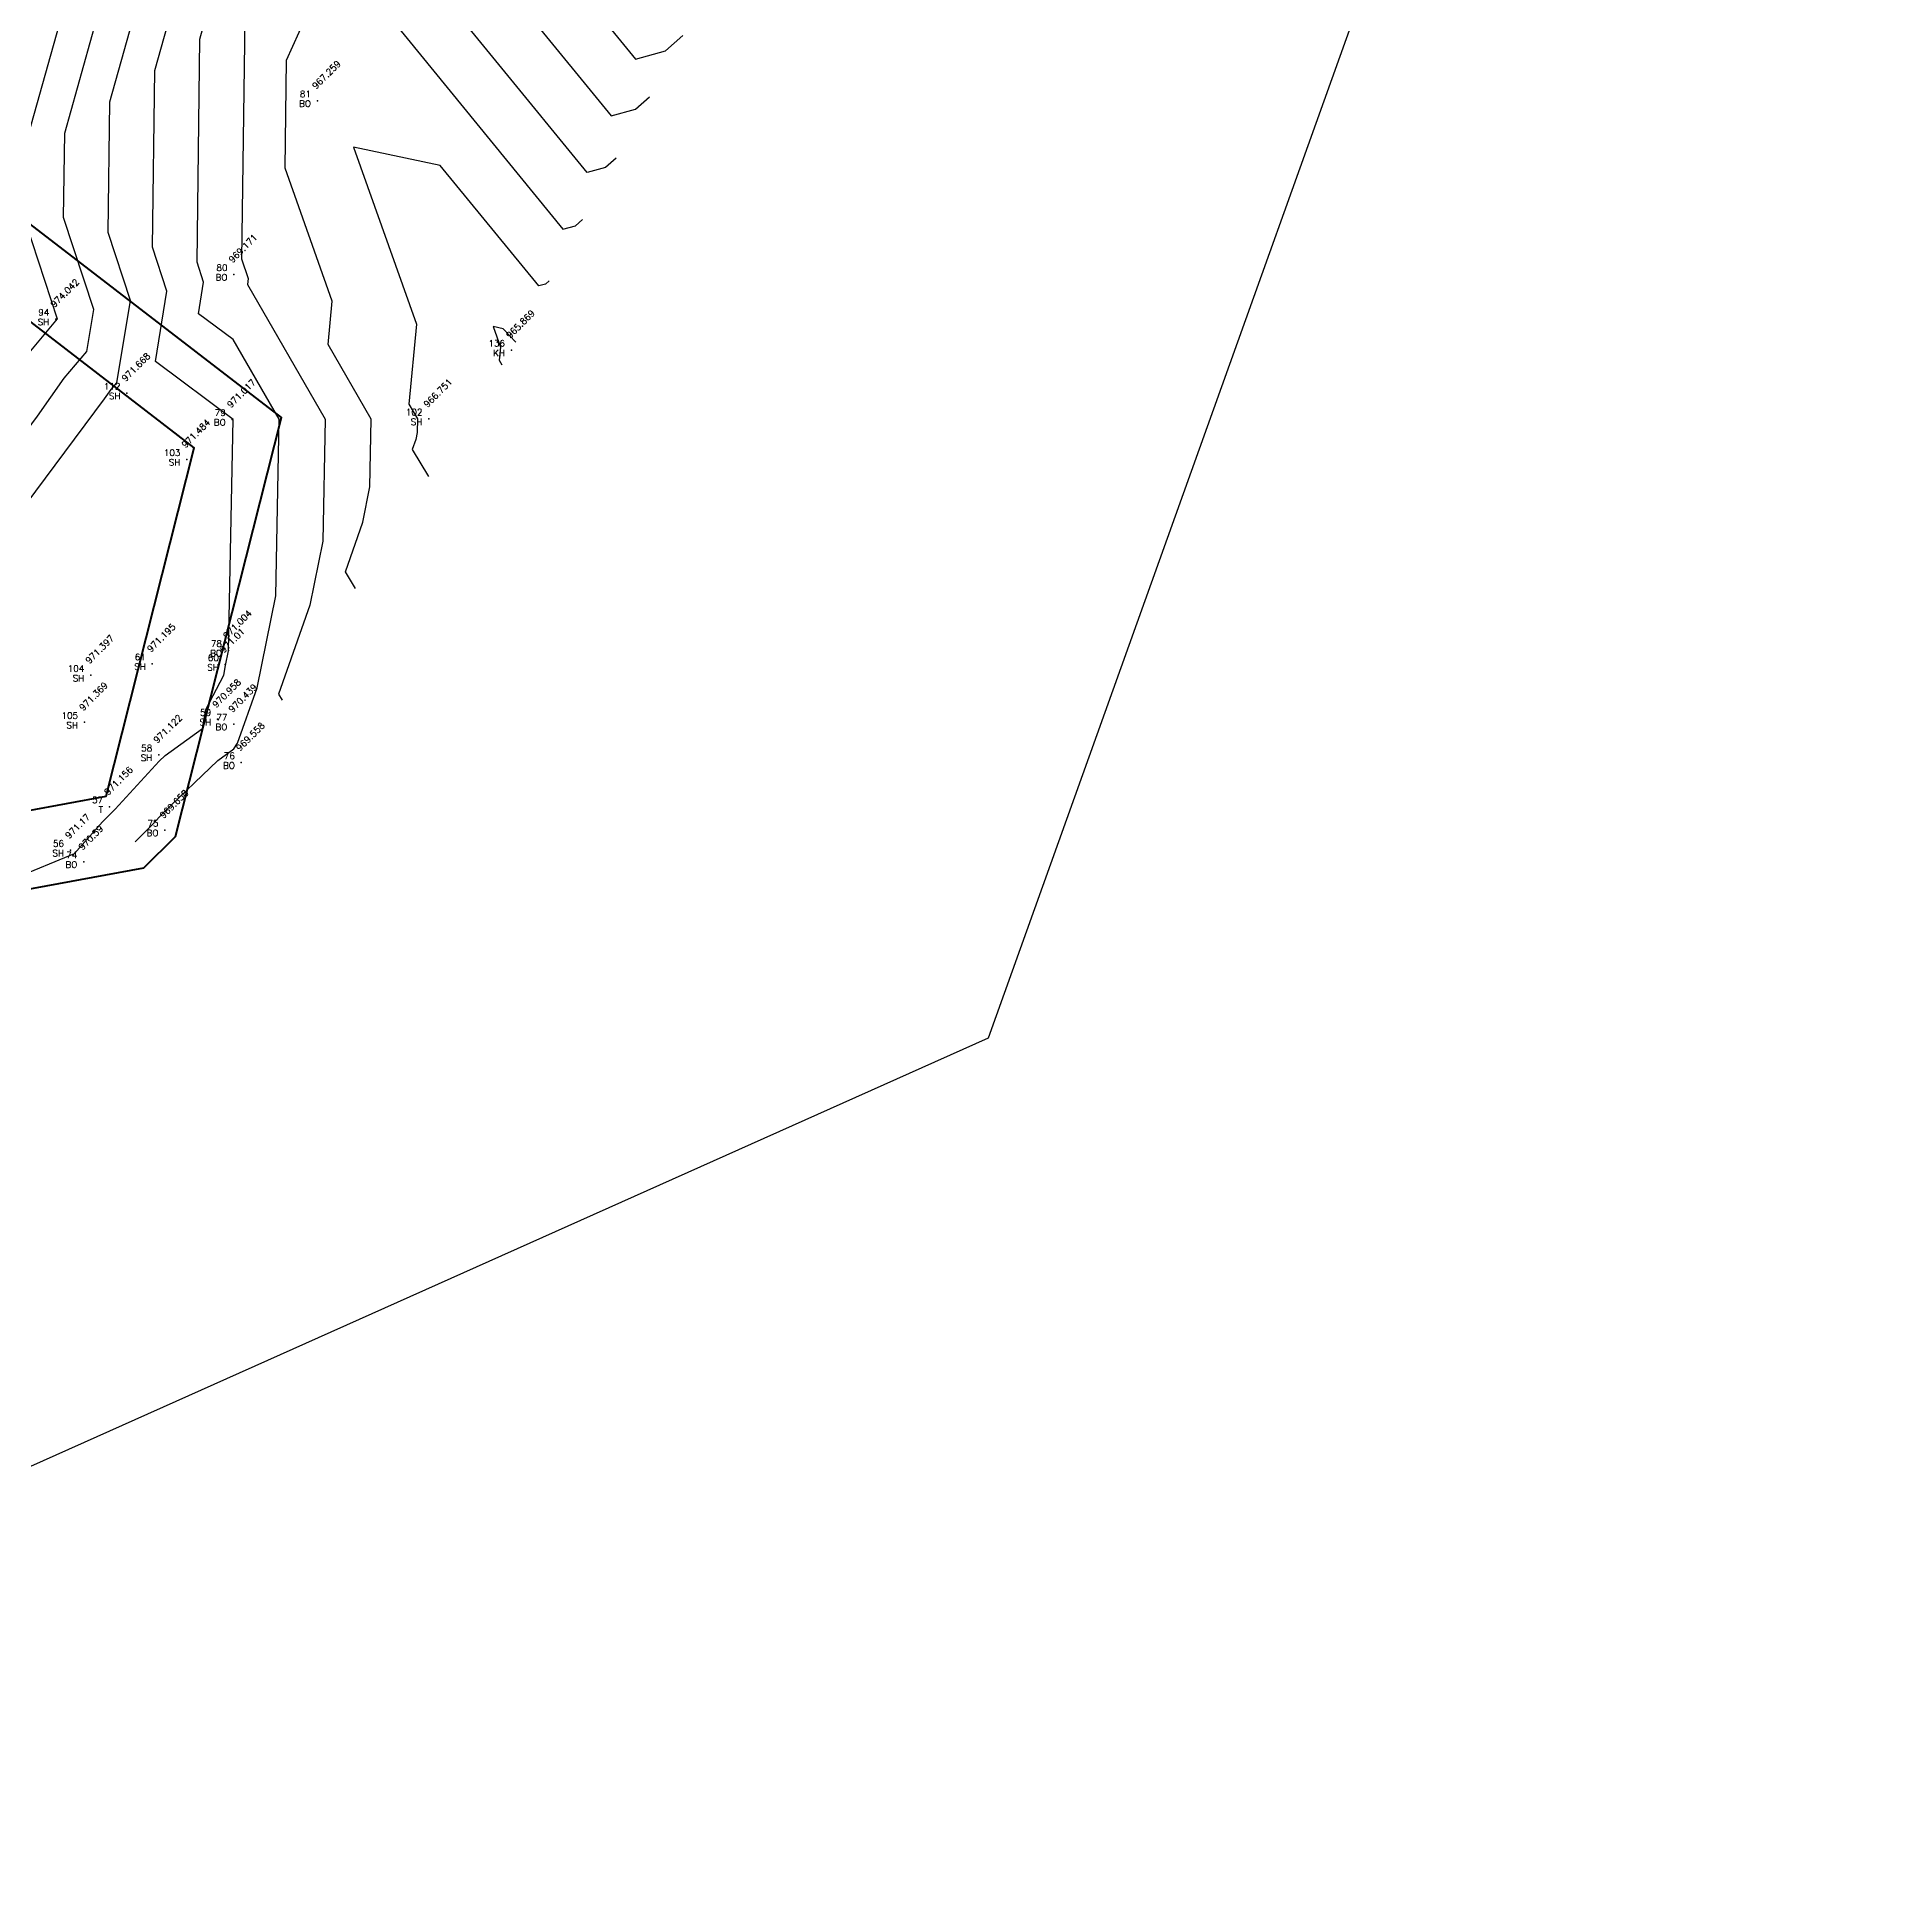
# Model space of a CAD drawing. Header units: metres. Extents: x 319894 to 3389272, y 120 to 6136017.
# Drawn here: x 320836.8 to 320908.6, y 3067776.1 to 3067848.2 of the extents above; entities that cross this region are included whole.
import ezdxf
from ezdxf.enums import TextEntityAlignment as Align

# ---------------------------------------------------------------- set-up
doc = ezdxf.new("R2010")
doc.units = ezdxf.units.M
doc.header["$MEASUREMENT"] = 0
for name, color, linetype in [('BO', 7, 'Continuous'), ('Contour', 254, 'Continuous'), ('Index_Contour', 8, 'Continuous'), ('KH', 7, 'Continuous'), ('Points', 7, 'Continuous'), ('Points-ELV', 6, 'Continuous'), ('Points-NUM', 4, 'Continuous'), ('Points-TXT', 3, 'Continuous'), ('SH', 7, 'Continuous'), ('T', 7, 'Continuous')]:
    doc.layers.add(name, color=color, linetype=linetype)
doc.styles.add('romans', font='romans.shx')

# ---------------------------------------------------------------- blocks, each defined once
blk = doc.blocks.new('POINTS')
at = {"layer": 'Points'}
blk.add_line((0, 0), (0, 0), dxfattribs=at)
blk.add_point((0, 0), dxfattribs=at)
at = {"layer": 'Points-ELV', "style": 'romans'}
blk.add_attdef('ELEV', text='', height=1, rotation=45, dxfattribs=at).set_placement((0, 0), align=Align.BOTTOM_LEFT)
at = {"layer": 'Points-NUM', "style": 'romans'}
blk.add_attdef('PTNUM', text='', height=1, dxfattribs=at).set_placement((0, 0), align=Align.BOTTOM_RIGHT)
at = {"layer": 'Points-TXT', "style": 'romans'}
blk.add_attdef('DESC', text='', height=1, dxfattribs=at).set_placement((0, 0), align=Align.BOTTOM_RIGHT)

msp = doc.modelspace()

# ---------------------------------------------------------------- linework, layer by layer
msp.add_lwpolyline([(320714.358, 3067858.369), (320783.146, 3067935.457), (320852.353, 3067945.093), (320908.557, 3067906.549), (320873.744, 3067809.352), (320799.392, 3067776.093), (320713.491, 3067801.565)], close=True)
at = {"color": 3, "lineweight": 50, "elevation": 987.586}
for points in [[(320835.701, 3067815.002), (320840.969, 3067815.97), (320842.209, 3067817.188), (320846.313, 3067833.447), (320836.551, 3067840.97)], [(320834.88, 3067817.901), (320839.51, 3067818.752), (320842.923, 3067832.273), (320833.592, 3067839.463)]]:
    msp.add_lwpolyline(points, dxfattribs=at)
at = {"color": 1, "lineweight": 30, "elevation": 987.586}
msp.add_lwpolyline([(320835.701, 3067815.002), (320840.969, 3067815.97), (320842.209, 3067817.188), (320846.313, 3067833.447), (320836.551, 3067840.97)], dxfattribs=at)
at = {"layer": 'Contour'}
for points in [[(320865.791, 3067855.433), (320864.719, 3067854.487), (320862.867, 3067853.964), (320855.314, 3067863.211), (320854.188, 3067863.391), (320849.143, 3067868.407), (320848.9, 3067868.585), (320848.387, 3067868.94), (320848.092, 3067868.418), (320847.751, 3067867.954), (320844.265, 3067863.762), (320842.824, 3067862.296), (320839.673, 3067858.334), (320838.283, 3067853.981), (320838.451, 3067853.073), (320838.006, 3067849.875), (320836.154, 3067843.272)], [(320834.589, 3067830.476), (320836.844, 3067833.504), (320837.886, 3067834.984), (320838.766, 3067836.011), (320839.033, 3067837.644), (320837.861, 3067841.211), (320837.903, 3067844.49), (320839.386, 3067849.78), (320839.937, 3067853.734), (320839.821, 3067854.358), (320840.776, 3067857.348), (320842.941, 3067860.07), (320844.958, 3067862.122), (320848.428, 3067866.295), (320852.925, 3067861.824), (320853.829, 3067861.68), (320861.929, 3067851.763), (320863.554, 3067852.222), (320864.494, 3067853.052)], [(320835.621, 3067829.03), (320839.452, 3067834.175), (320839.711, 3067834.544), (320839.931, 3067834.8), (320840.453, 3067838), (320839.587, 3067840.635), (320839.651, 3067845.709), (320840.766, 3067849.685), (320841.422, 3067854.395), (320841.36, 3067854.735), (320841.879, 3067856.362), (320843.057, 3067857.843), (320845.651, 3067860.483), (320848.27, 3067863.631), (320851.663, 3067860.258), (320852.345, 3067860.149), (320860.991, 3067849.562), (320862.388, 3067849.957), (320863.196, 3067850.67)], [(320850.86, 3067858.618), (320860.054, 3067847.361), (320861.223, 3067847.692), (320861.899, 3067848.289)], [(320859.305, 3067843.526), (320858.892, 3067843.161), (320858.179, 3067842.96), (320847.891, 3067855.555), (320847.793, 3067855.639), (320847.601, 3067855.432), (320844.919, 3067849.482), (320844.897, 3067849.364), (320844.879, 3067847.98), (320844.759, 3067839.61), (320845.027, 3067838.855), (320845.004, 3067838.61), (320848.014, 3067833.386), (320847.923, 3067828.645), (320847.421, 3067826.171), (320846.205, 3067822.705), (320846.343, 3067822.475)], [(320849.186, 3067826.817), (320848.799, 3067827.459), (320849.474, 3067829.383), (320849.753, 3067830.757), (320849.803, 3067833.39), (320848.132, 3067836.292), (320848.29, 3067837.965), (320846.454, 3067843.137), (320846.514, 3067847.327), (320847.742, 3067850.059), (320850.042, 3067849.574), (320857.241, 3067840.759), (320857.727, 3067840.896), (320858.008, 3067841.144)], [(320835.969, 3067815.56), (320838.277, 3067816.519), (320839.365, 3067817.75), (320839.864, 3067818.244), (320841.571, 3067820.111), (320841.801, 3067820.33), (320843.25, 3067821.381), (320843.386, 3067822.117), (320844.078, 3067823.452), (320844.141, 3067823.82), (320844.257, 3067824.392), (320844.435, 3067833.377), (320841.428, 3067835.631), (320841.872, 3067838.356), (320841.313, 3067840.06), (320841.4, 3067846.927), (320842.147, 3067849.59)], [(320856.71, 3067838.762), (320856.561, 3067838.631), (320856.304, 3067838.558), (320852.483, 3067843.236), (320849.114, 3067843.947), (320851.553, 3067837.075), (320851.259, 3067833.973), (320851.593, 3067833.395), (320851.583, 3067832.87), (320851.527, 3067832.596), (320851.392, 3067832.212), (320852.028, 3067831.159)], [(320836.135, 3067841.786), (320837.613, 3067837.288), (320836.06, 3067835.425)], [(320855.413, 3067836.381), (320854.923, 3067836.899), (320854.533, 3067836.981), (320854.816, 3067836.185), (320854.767, 3067835.672), (320854.871, 3067835.5)]]:
    msp.add_lwpolyline(points, dxfattribs=at)
at = {"layer": 'Index_Contour'}
msp.add_lwpolyline([(320840.636, 3067816.983), (320841.3, 3067817.64), (320841.735, 3067818.116), (320843.851, 3067820.138), (320844.466, 3067820.584), (320844.611, 3067820.803), (320845.368, 3067822.958), (320846.093, 3067826.533), (320846.224, 3067833.381), (320844.44, 3067836.479), (320843.091, 3067837.477), (320843.292, 3067838.712), (320843.039, 3067839.484), (320843.148, 3067848.146), (320843.527, 3067849.495), (320843.965, 3067852.64), (320845.162, 3067855.295), (320847.037, 3067857.203), (320847.952, 3067858.303), (320849.137, 3067857.124), (320849.376, 3067857.086), (320859.116, 3067845.161), (320860.058, 3067845.426), (320860.602, 3067845.907)], dxfattribs=at)

# ---------------------------------------------------------------- block references
at = {"layer": 'BO', "linetype": 'Continuous'}
ref = msp.add_blockref('POINTS', (320847.71, 3067845.751, 967.259), dxfattribs=at)
ref.add_attrib('PTNUM', '81', dxfattribs={"layer": 'Points-NUM', "height": 0.25, "style": 'romans'}).set_placement((320847.46, 3067845.813, 967.259), align=Align.BOTTOM_RIGHT)
ref.add_attrib('DESC', 'BO', dxfattribs={"layer": 'Points-TXT', "height": 0.25, "style": 'romans'}).set_placement((320847.46, 3067845.438, 967.259), align=Align.BOTTOM_RIGHT)
ref.add_attrib('ELEV', '967.259', dxfattribs={"layer": 'Points-ELV', "height": 0.25, "rotation": 45, "style": 'romans'}).set_placement((320847.71, 3067846.126, 967.259), align=Align.BOTTOM_LEFT)
ref = msp.add_blockref('POINTS', (320844.469, 3067839.007, 969.171), dxfattribs=at)
ref.add_attrib('PTNUM', '80', dxfattribs={"layer": 'Points-NUM', "height": 0.25, "style": 'romans'}).set_placement((320844.219, 3067839.069, 969.171), align=Align.BOTTOM_RIGHT)
ref.add_attrib('DESC', 'BO', dxfattribs={"layer": 'Points-TXT', "height": 0.25, "style": 'romans'}).set_placement((320844.219, 3067838.694, 969.171), align=Align.BOTTOM_RIGHT)
ref.add_attrib('ELEV', '969.171', dxfattribs={"layer": 'Points-ELV', "height": 0.25, "rotation": 45, "style": 'romans'}).set_placement((320844.469, 3067839.382, 969.171), align=Align.BOTTOM_LEFT)
ref = msp.add_blockref('POINTS', (320844.404, 3067833.377, 971.017), dxfattribs=at)
ref.add_attrib('PTNUM', '79', dxfattribs={"layer": 'Points-NUM', "height": 0.25, "style": 'romans'}).set_placement((320844.154, 3067833.439, 971.017), align=Align.BOTTOM_RIGHT)
ref.add_attrib('DESC', 'BO', dxfattribs={"layer": 'Points-TXT', "height": 0.25, "style": 'romans'}).set_placement((320844.154, 3067833.064, 971.017), align=Align.BOTTOM_RIGHT)
ref.add_attrib('ELEV', '971.017', dxfattribs={"layer": 'Points-ELV', "height": 0.25, "rotation": 45, "style": 'romans'}).set_placement((320844.404, 3067833.752, 971.017), align=Align.BOTTOM_LEFT)
ref = msp.add_blockref('POINTS', (320844.255, 3067824.412, 971.004), dxfattribs=at)
ref.add_attrib('PTNUM', '78', dxfattribs={"layer": 'Points-NUM', "height": 0.25, "style": 'romans'}).set_placement((320844.005, 3067824.474, 971.004), align=Align.BOTTOM_RIGHT)
ref.add_attrib('DESC', 'BO', dxfattribs={"layer": 'Points-TXT', "height": 0.25, "style": 'romans'}).set_placement((320844.005, 3067824.099, 971.004), align=Align.BOTTOM_RIGHT)
ref.add_attrib('ELEV', '971.004', dxfattribs={"layer": 'Points-ELV', "height": 0.25, "rotation": 45, "style": 'romans'}).set_placement((320844.255, 3067824.787, 971.004), align=Align.BOTTOM_LEFT)
ref = msp.add_blockref('POINTS', (320844.466, 3067821.548, 970.439), dxfattribs=at)
ref.add_attrib('PTNUM', '77', dxfattribs={"layer": 'Points-NUM', "height": 0.25, "style": 'romans'}).set_placement((320844.216, 3067821.61, 970.439), align=Align.BOTTOM_RIGHT)
ref.add_attrib('DESC', 'BO', dxfattribs={"layer": 'Points-TXT', "height": 0.25, "style": 'romans'}).set_placement((320844.216, 3067821.235, 970.439), align=Align.BOTTOM_RIGHT)
ref.add_attrib('ELEV', '970.439', dxfattribs={"layer": 'Points-ELV', "height": 0.25, "rotation": 45, "style": 'romans'}).set_placement((320844.466, 3067821.923, 970.439), align=Align.BOTTOM_LEFT)
ref = msp.add_blockref('POINTS', (320844.757, 3067820.053, 969.558), dxfattribs=at)
ref.add_attrib('PTNUM', '76', dxfattribs={"layer": 'Points-NUM', "height": 0.25, "style": 'romans'}).set_placement((320844.507, 3067820.115, 969.558), align=Align.BOTTOM_RIGHT)
ref.add_attrib('DESC', 'BO', dxfattribs={"layer": 'Points-TXT', "height": 0.25, "style": 'romans'}).set_placement((320844.507, 3067819.74, 969.558), align=Align.BOTTOM_RIGHT)
ref.add_attrib('ELEV', '969.558', dxfattribs={"layer": 'Points-ELV', "height": 0.25, "rotation": 45, "style": 'romans'}).set_placement((320844.757, 3067820.428, 969.558), align=Align.BOTTOM_LEFT)
ref = msp.add_blockref('POINTS', (320841.791, 3067817.434, 969.658), dxfattribs=at)
ref.add_attrib('PTNUM', '75', dxfattribs={"layer": 'Points-NUM', "height": 0.25, "style": 'romans'}).set_placement((320841.541, 3067817.496, 969.658), align=Align.BOTTOM_RIGHT)
ref.add_attrib('DESC', 'BO', dxfattribs={"layer": 'Points-TXT', "height": 0.25, "style": 'romans'}).set_placement((320841.541, 3067817.121, 969.658), align=Align.BOTTOM_RIGHT)
ref.add_attrib('ELEV', '969.658', dxfattribs={"layer": 'Points-ELV', "height": 0.25, "rotation": 45, "style": 'romans'}).set_placement((320841.791, 3067817.809, 969.658), align=Align.BOTTOM_LEFT)
ref = msp.add_blockref('POINTS', (320838.642, 3067816.205, 970.59), dxfattribs=at)
ref.add_attrib('PTNUM', '74', dxfattribs={"layer": 'Points-NUM', "height": 0.25, "style": 'romans'}).set_placement((320838.392, 3067816.267, 970.59), align=Align.BOTTOM_RIGHT)
ref.add_attrib('DESC', 'BO', dxfattribs={"layer": 'Points-TXT', "height": 0.25, "style": 'romans'}).set_placement((320838.392, 3067815.892, 970.59), align=Align.BOTTOM_RIGHT)
ref.add_attrib('ELEV', '970.59', dxfattribs={"layer": 'Points-ELV', "height": 0.25, "rotation": 45, "style": 'romans'}).set_placement((320838.642, 3067816.58, 970.59), align=Align.BOTTOM_LEFT)
at = {"layer": 'KH', "linetype": 'Continuous'}
ref = msp.add_blockref('POINTS', (320855.243, 3067836.069, 965.869), dxfattribs=at)
ref.add_attrib('PTNUM', '136', dxfattribs={"layer": 'Points-NUM', "height": 0.25, "style": 'romans'}).set_placement((320854.993, 3067836.131, 965.869), align=Align.BOTTOM_RIGHT)
ref.add_attrib('DESC', 'KH', dxfattribs={"layer": 'Points-TXT', "height": 0.25, "style": 'romans'}).set_placement((320854.993, 3067835.756, 965.869), align=Align.BOTTOM_RIGHT)
ref.add_attrib('ELEV', '965.869', dxfattribs={"layer": 'Points-ELV', "height": 0.25, "rotation": 45, "style": 'romans'}).set_placement((320855.243, 3067836.444, 965.869), align=Align.BOTTOM_LEFT)
at = {"layer": 'SH', "linetype": 'Continuous'}
ref = msp.add_blockref('POINTS', (320837.553, 3067837.273, 974.042), dxfattribs=at)
ref.add_attrib('PTNUM', '94', dxfattribs={"layer": 'Points-NUM', "height": 0.25, "style": 'romans'}).set_placement((320837.303, 3067837.335, 974.042), align=Align.BOTTOM_RIGHT)
ref.add_attrib('DESC', 'SH', dxfattribs={"layer": 'Points-TXT', "height": 0.25, "style": 'romans'}).set_placement((320837.303, 3067836.96, 974.042), align=Align.BOTTOM_RIGHT)
ref.add_attrib('ELEV', '974.042', dxfattribs={"layer": 'Points-ELV', "height": 0.25, "rotation": 45, "style": 'romans'}).set_placement((320837.553, 3067837.648, 974.042), align=Align.BOTTOM_LEFT)
ref = msp.add_blockref('POINTS', (320840.317, 3067834.398, 971.668), dxfattribs=at)
ref.add_attrib('PTNUM', '112', dxfattribs={"layer": 'Points-NUM', "height": 0.25, "style": 'romans'}).set_placement((320840.067, 3067834.46, 971.668), align=Align.BOTTOM_RIGHT)
ref.add_attrib('DESC', 'SH', dxfattribs={"layer": 'Points-TXT', "height": 0.25, "style": 'romans'}).set_placement((320840.067, 3067834.085, 971.668), align=Align.BOTTOM_RIGHT)
ref.add_attrib('ELEV', '971.668', dxfattribs={"layer": 'Points-ELV', "height": 0.25, "rotation": 45, "style": 'romans'}).set_placement((320840.317, 3067834.773, 971.668), align=Align.BOTTOM_LEFT)
ref = msp.add_blockref('POINTS', (320852.038, 3067833.396, 966.751), dxfattribs=at)
ref.add_attrib('PTNUM', '102', dxfattribs={"layer": 'Points-NUM', "height": 0.25, "style": 'romans'}).set_placement((320851.788, 3067833.458, 966.751), align=Align.BOTTOM_RIGHT)
ref.add_attrib('DESC', 'SH', dxfattribs={"layer": 'Points-TXT', "height": 0.25, "style": 'romans'}).set_placement((320851.788, 3067833.083, 966.751), align=Align.BOTTOM_RIGHT)
ref.add_attrib('ELEV', '966.751', dxfattribs={"layer": 'Points-ELV', "height": 0.25, "rotation": 45, "style": 'romans'}).set_placement((320852.038, 3067833.771, 966.751), align=Align.BOTTOM_LEFT)
ref = msp.add_blockref('POINTS', (320842.643, 3067831.822, 971.484), dxfattribs=at)
ref.add_attrib('PTNUM', '103', dxfattribs={"layer": 'Points-NUM', "height": 0.25, "style": 'romans'}).set_placement((320842.393, 3067831.884, 971.484), align=Align.BOTTOM_RIGHT)
ref.add_attrib('DESC', 'SH', dxfattribs={"layer": 'Points-TXT', "height": 0.25, "style": 'romans'}).set_placement((320842.393, 3067831.509, 971.484), align=Align.BOTTOM_RIGHT)
ref.add_attrib('ELEV', '971.484', dxfattribs={"layer": 'Points-ELV', "height": 0.25, "rotation": 45, "style": 'romans'}).set_placement((320842.643, 3067832.197, 971.484), align=Align.BOTTOM_LEFT)
ref = msp.add_blockref('POINTS', (320841.299, 3067823.89, 971.195), dxfattribs=at)
ref.add_attrib('PTNUM', '61', dxfattribs={"layer": 'Points-NUM', "height": 0.25, "style": 'romans'}).set_placement((320841.049, 3067823.952, 971.195), align=Align.BOTTOM_RIGHT)
ref.add_attrib('DESC', 'SH', dxfattribs={"layer": 'Points-TXT', "height": 0.25, "style": 'romans'}).set_placement((320841.049, 3067823.577, 971.195), align=Align.BOTTOM_RIGHT)
ref.add_attrib('ELEV', '971.195', dxfattribs={"layer": 'Points-ELV', "height": 0.25, "rotation": 45, "style": 'romans'}).set_placement((320841.299, 3067824.265, 971.195), align=Align.BOTTOM_LEFT)
ref = msp.add_blockref('POINTS', (320844.135, 3067823.861, 971.01), dxfattribs=at)
ref.add_attrib('PTNUM', '60', dxfattribs={"layer": 'Points-NUM', "height": 0.25, "style": 'romans'}).set_placement((320843.885, 3067823.923, 971.01), align=Align.BOTTOM_RIGHT)
ref.add_attrib('DESC', 'SH', dxfattribs={"layer": 'Points-TXT', "height": 0.25, "style": 'romans'}).set_placement((320843.885, 3067823.548, 971.01), align=Align.BOTTOM_RIGHT)
ref.add_attrib('ELEV', '971.01', dxfattribs={"layer": 'Points-ELV', "height": 0.25, "rotation": 45, "style": 'romans'}).set_placement((320844.135, 3067824.236, 971.01), align=Align.BOTTOM_LEFT)
ref = msp.add_blockref('POINTS', (320838.912, 3067823.442, 971.397), dxfattribs=at)
ref.add_attrib('PTNUM', '104', dxfattribs={"layer": 'Points-NUM', "height": 0.25, "style": 'romans'}).set_placement((320838.662, 3067823.504, 971.397), align=Align.BOTTOM_RIGHT)
ref.add_attrib('DESC', 'SH', dxfattribs={"layer": 'Points-TXT', "height": 0.25, "style": 'romans'}).set_placement((320838.662, 3067823.129, 971.397), align=Align.BOTTOM_RIGHT)
ref.add_attrib('ELEV', '971.397', dxfattribs={"layer": 'Points-ELV', "height": 0.25, "rotation": 45, "style": 'romans'}).set_placement((320838.912, 3067823.817, 971.397), align=Align.BOTTOM_LEFT)
ref = msp.add_blockref('POINTS', (320838.67, 3067821.617, 971.369), dxfattribs=at)
ref.add_attrib('PTNUM', '105', dxfattribs={"layer": 'Points-NUM', "height": 0.25, "style": 'romans'}).set_placement((320838.42, 3067821.679, 971.369), align=Align.BOTTOM_RIGHT)
ref.add_attrib('DESC', 'SH', dxfattribs={"layer": 'Points-TXT', "height": 0.25, "style": 'romans'}).set_placement((320838.42, 3067821.304, 971.369), align=Align.BOTTOM_RIGHT)
ref.add_attrib('ELEV', '971.369', dxfattribs={"layer": 'Points-ELV', "height": 0.25, "rotation": 45, "style": 'romans'}).set_placement((320838.67, 3067821.992, 971.369), align=Align.BOTTOM_LEFT)
ref = msp.add_blockref('POINTS', (320843.835, 3067821.735, 970.958), dxfattribs=at)
ref.add_attrib('PTNUM', '59', dxfattribs={"layer": 'Points-NUM', "height": 0.25, "style": 'romans'}).set_placement((320843.585, 3067821.797, 970.958), align=Align.BOTTOM_RIGHT)
ref.add_attrib('DESC', 'SH', dxfattribs={"layer": 'Points-TXT', "height": 0.25, "style": 'romans'}).set_placement((320843.585, 3067821.422, 970.958), align=Align.BOTTOM_RIGHT)
ref.add_attrib('ELEV', '970.958', dxfattribs={"layer": 'Points-ELV', "height": 0.25, "rotation": 45, "style": 'romans'}).set_placement((320843.835, 3067822.11, 970.958), align=Align.BOTTOM_LEFT)
ref = msp.add_blockref('POINTS', (320841.551, 3067820.354, 971.122), dxfattribs=at)
ref.add_attrib('PTNUM', '58', dxfattribs={"layer": 'Points-NUM', "height": 0.25, "style": 'romans'}).set_placement((320841.301, 3067820.416, 971.122), align=Align.BOTTOM_RIGHT)
ref.add_attrib('DESC', 'SH', dxfattribs={"layer": 'Points-TXT', "height": 0.25, "style": 'romans'}).set_placement((320841.301, 3067820.041, 971.122), align=Align.BOTTOM_RIGHT)
ref.add_attrib('ELEV', '971.122', dxfattribs={"layer": 'Points-ELV', "height": 0.25, "rotation": 45, "style": 'romans'}).set_placement((320841.551, 3067820.729, 971.122), align=Align.BOTTOM_LEFT)
ref = msp.add_blockref('POINTS', (320838.125, 3067816.65, 971.17), dxfattribs=at)
ref.add_attrib('PTNUM', '56', dxfattribs={"layer": 'Points-NUM', "height": 0.25, "style": 'romans'}).set_placement((320837.875, 3067816.712, 971.17), align=Align.BOTTOM_RIGHT)
ref.add_attrib('DESC', 'SH', dxfattribs={"layer": 'Points-TXT', "height": 0.25, "style": 'romans'}).set_placement((320837.875, 3067816.337, 971.17), align=Align.BOTTOM_RIGHT)
ref.add_attrib('ELEV', '971.17', dxfattribs={"layer": 'Points-ELV', "height": 0.25, "rotation": 45, "style": 'romans'}).set_placement((320838.125, 3067817.025, 971.17), align=Align.BOTTOM_LEFT)
at = {"layer": 'T', "linetype": 'Continuous'}
ref = msp.add_blockref('POINTS', (320839.64, 3067818.338, 971.156), dxfattribs=at)
ref.add_attrib('PTNUM', '57', dxfattribs={"layer": 'Points-NUM', "height": 0.25, "style": 'romans'}).set_placement((320839.39, 3067818.4, 971.156), align=Align.BOTTOM_RIGHT)
ref.add_attrib('DESC', 'T', dxfattribs={"layer": 'Points-TXT', "height": 0.25, "style": 'romans'}).set_placement((320839.39, 3067818.025, 971.156), align=Align.BOTTOM_RIGHT)
ref.add_attrib('ELEV', '971.156', dxfattribs={"layer": 'Points-ELV', "height": 0.25, "rotation": 45, "style": 'romans'}).set_placement((320839.64, 3067818.713, 971.156), align=Align.BOTTOM_LEFT)

doc.saveas('drawing.dxf')
